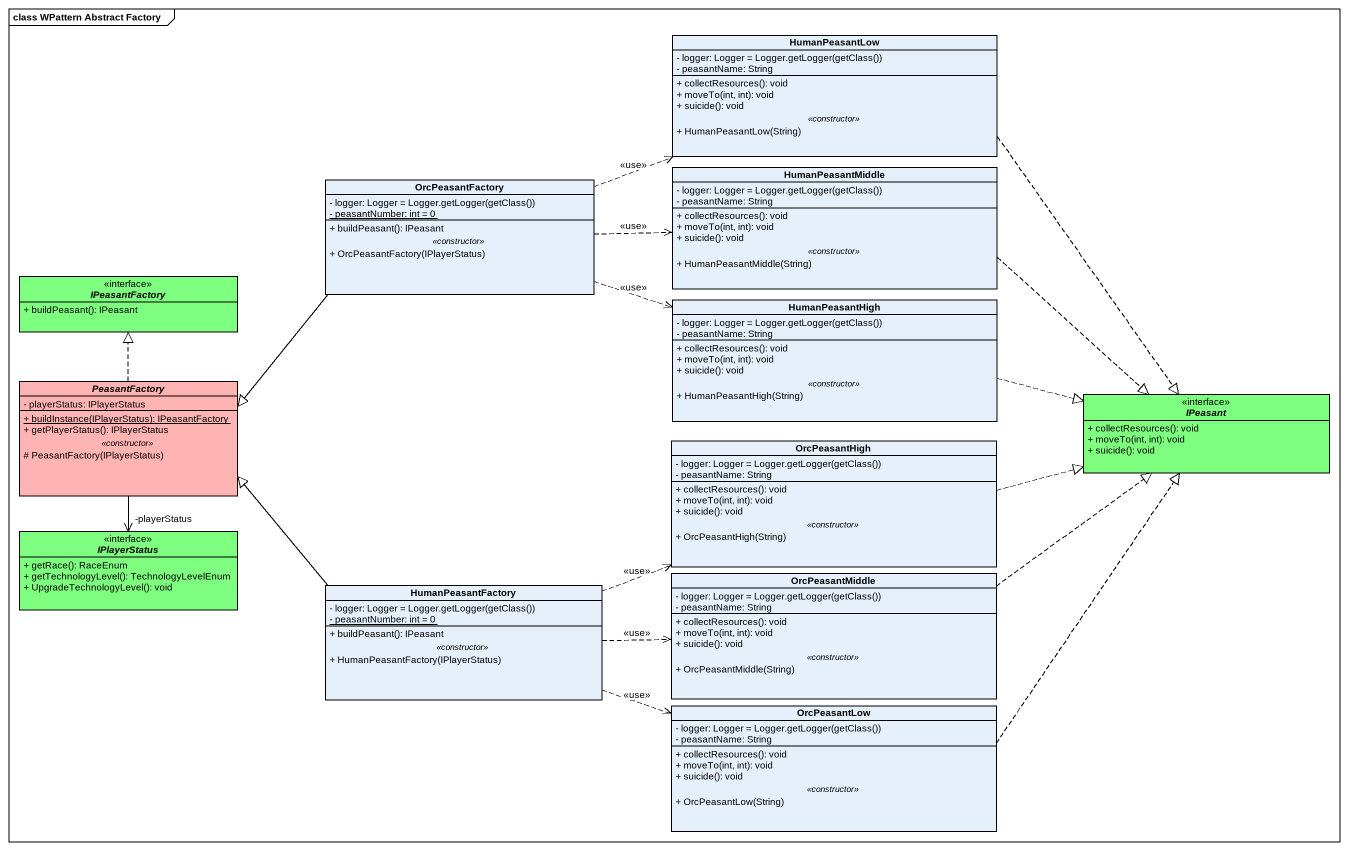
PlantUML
@startuml
mainframe class WPattern Abstract Factory
hide circle
hide empty members
skinparam classAttributeIconSize 0
class HumanPeasantLow {
  {field} - logger: Logger = Logger.getLogger(getClass())
  - peasantName: String
  --
  + collectResources(): void
  + moveTo(int, int): void
  + suicide(): void
  .. <<constructor>> ..
  + HumanPeasantLow(String)
}
class OrcPeasantFactory {
  {field} - logger: Logger = Logger.getLogger(getClass())
  {static} - peasantNumber: int = 0
  --
  + buildPeasant(): IPeasant
  .. <<constructor>> ..
  + OrcPeasantFactory(IPlayerStatus)
}
class HumanPeasantMiddle {
  {field} - logger: Logger = Logger.getLogger(getClass())
  - peasantName: String
  --
  + collectResources(): void
  + moveTo(int, int): void
  + suicide(): void
  .. <<constructor>> ..
  + HumanPeasantMiddle(String)
}
interface IPeasantFactory <<interface>> #7FFF7F {
  + buildPeasant(): IPeasant
}
class HumanPeasantHigh {
  {field} - logger: Logger = Logger.getLogger(getClass())
  - peasantName: String
  --
  + collectResources(): void
  + moveTo(int, int): void
  + suicide(): void
  .. <<constructor>> ..
  + HumanPeasantHigh(String)
}
abstract class PeasantFactory #FFB4B4 {
  - playerStatus: IPlayerStatus
  --
  {static} + buildInstance(IPlayerStatus): IPeasantFactory
  + getPlayerStatus(): IPlayerStatus
  .. <<constructor>> ..
  # PeasantFactory(IPlayerStatus)
}
interface IPeasant <<interface>> #7FFF7F {
  + collectResources(): void
  + moveTo(int, int): void
  + suicide(): void
}
class OrcPeasantHigh {
  {field} - logger: Logger = Logger.getLogger(getClass())
  - peasantName: String
  --
  + collectResources(): void
  + moveTo(int, int): void
  + suicide(): void
  .. <<constructor>> ..
  + OrcPeasantHigh(String)
}
interface IPlayerStatus <<interface>> #7FFF7F {
  + getRace(): RaceEnum
  + getTechnologyLevel(): TechnologyLevelEnum
  + UpgradeTechnologyLevel(): void
}
class HumanPeasantFactory {
  {field} - logger: Logger = Logger.getLogger(getClass())
  {static} - peasantNumber: int = 0
  --
  + buildPeasant(): IPeasant
  .. <<constructor>> ..
  + HumanPeasantFactory(IPlayerStatus)
}
class OrcPeasantMiddle {
  {field} - logger: Logger = Logger.getLogger(getClass())
  - peasantName: String
  --
  + collectResources(): void
  + moveTo(int, int): void
  + suicide(): void
  .. <<constructor>> ..
  + OrcPeasantMiddle(String)
}
class OrcPeasantLow {
  {field} - logger: Logger = Logger.getLogger(getClass())
  - peasantName: String
  --
  + collectResources(): void
  + moveTo(int, int): void
  + suicide(): void
  .. <<constructor>> ..
  + OrcPeasantLow(String)
}
HumanPeasantLow ..|> IPeasant
OrcPeasantFactory .right.> HumanPeasantLow : <<use>>
OrcPeasantFactory .right.> HumanPeasantMiddle : <<use>>
OrcPeasantFactory .right.> HumanPeasantHigh : <<use>>
OrcPeasantFactory --|> PeasantFactory
HumanPeasantMiddle .right.|> IPeasant
HumanPeasantHigh .right.|> IPeasant
PeasantFactory .up.|> IPeasantFactory
PeasantFactory --> "-playerStatus" IPlayerStatus
OrcPeasantHigh .right.|> IPeasant
HumanPeasantFactory -up-|> PeasantFactory
HumanPeasantFactory .right.> OrcPeasantHigh : <<use>>
HumanPeasantFactory .right.> OrcPeasantMiddle : <<use>>
HumanPeasantFactory .right.> OrcPeasantLow : <<use>>
OrcPeasantMiddle .right.|> IPeasant
OrcPeasantLow .up.|> IPeasant
@enduml
